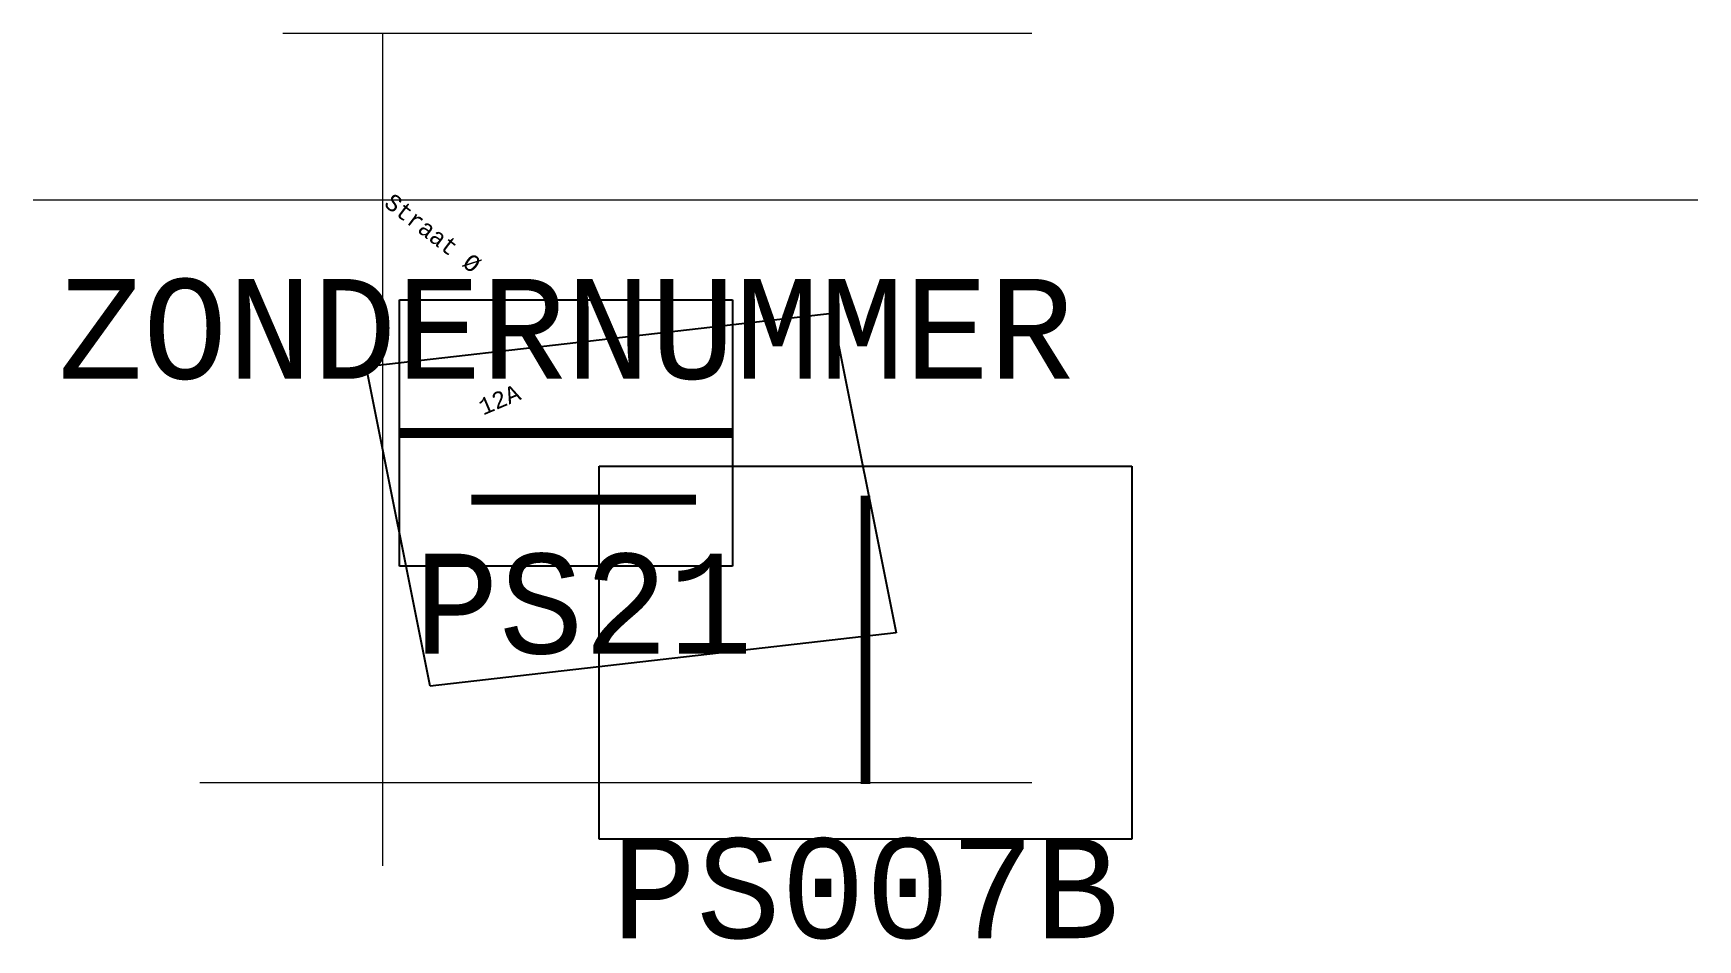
# Model space of a CAD drawing. Header units: metres. Extents: x 154980 to 155080, y 462986 to 463040.
import ezdxf
from ezdxf.enums import TextEntityAlignment as Align

# ---------------------------------------------------------------- set-up
doc = ezdxf.new("R2010")
doc.units = ezdxf.units.M
for name, color, linetype, true_color in [('BGT_VECTOR_OMTREK', 7, 'Continuous', 0x9b9b9b), ('BGT_WEGDEEL', 7, 'Continuous', 0x919191), ('KAD_GRENS', 7, 'Continuous', 0x6e6e6e), ('KAD_HUISNUMMER', 7, 'Continuous', 0x5f5f5f), ('KAD_STRAATNAAM', 7, 'Continuous', 0x737373), ('PROEFSLEUVEN_HARTLIJN', 7, 'Continuous', 0x118dcf), ('PROEFSLEUVEN_LABEL', 7, 'Continuous', 0xd21f54)]:
    doc.layers.add(name, color=color, linetype=linetype, true_color=true_color)
doc.layers.add('PROEFSLEUVEN_TIFF', color=7, linetype='Continuous')
doc.styles.add('KADASTRALE_LABELS', font='LiberationMono-Regular.ttf')
doc.styles.add('PROEFSLEUVEN_LIBMONO', font='LiberationMono-Regular.ttf')
picture_1 = doc.add_image_def('image1.tiff', size_in_pixel=(40, 32))
picture_2 = doc.add_image_def('image2.tiff', size_in_pixel=(40, 32))
picture_3 = doc.add_image_def('image3.tiff', size_in_pixel=(40, 32))

msp = doc.modelspace()

# ---------------------------------------------------------------- linework, layer by layer
at = {"layer": 'BGT_VECTOR_OMTREK', "color": 8, "lineweight": 9, "true_color": 0x9b9b9b}
msp.add_lwpolyline([(154995, 463040), (155040, 463040)], dxfattribs=at)
at = {"layer": 'BGT_WEGDEEL', "color": 8, "lineweight": 9, "true_color": 0x919191}
msp.add_lwpolyline([(154990, 462995), (155040, 462995)], dxfattribs=at)
at = {"layer": 'KAD_GRENS', "color": 8, "lineweight": 13}
for points in [[(155001, 462990), (155001, 463040)], [(154980, 463030), (155080, 463030)]]:
    msp.add_lwpolyline(points, dxfattribs=at)
at = {"layer": 'PROEFSLEUVEN_HARTLIJN', "color": 7, "true_color": 0x118dcf, "const_width": 0.6}
for points in [[(155002, 463016), (155022, 463016)], [(155019.81, 463012), (155006.32, 463012)], [(155030, 463012.23), (155030, 462994.91)]]:
    msp.add_lwpolyline(points, dxfattribs=at)

# ---------------------------------------------------------------- texts
at = {"layer": 'KAD_HUISNUMMER', "color": 8, "style": 'KADASTRALE_LABELS'}
msp.add_text('12A', height=1, rotation=23, dxfattribs=at).set_placement((155008, 463018), align=Align.MIDDLE_CENTER)
at = {"layer": 'KAD_STRAATNAAM', "color": 8, "style": 'KADASTRALE_LABELS'}
msp.add_text('Straat Ø', height=1, rotation=322.5, dxfattribs=at).set_placement((155004, 463028), align=Align.MIDDLE_CENTER)
at = {"layer": 'PROEFSLEUVEN_LABEL', "color": 7, "true_color": 0xd21f54, "style": 'PROEFSLEUVEN_LIBMONO'}
for s, p in [('ZONDERNUMMER', (155012, 463022.25)), ('PS21', (155013.06, 463005.75)), ('PS007B', (155030, 462988.66))]:
    msp.add_text(s, height=6, dxfattribs=at).set_placement(p, align=Align.MIDDLE_CENTER)

# ---------------------------------------------------------------- pictures from other files: only their frames are drawn
at = {"layer": 'PROEFSLEUVEN_TIFF'}
image = msp.add_image(picture_3, insert=(155002, 463008), size_in_units=(20, 16), dxfattribs=at)
image.dxf.flags = 11
image = msp.add_image(picture_1, insert=(155003.84, 463000.8), size_in_units=(28.18, 19.58), rotation=6.5198, dxfattribs=at)
image.dxf.v_pixel = (-0.12, 0.6)
image.dxf.flags = 11
image = msp.add_image(picture_2, insert=(155014, 462991.6), size_in_units=(32, 22.4), dxfattribs=at)
image.dxf.flags = 11

doc.saveas('drawing.dxf')
